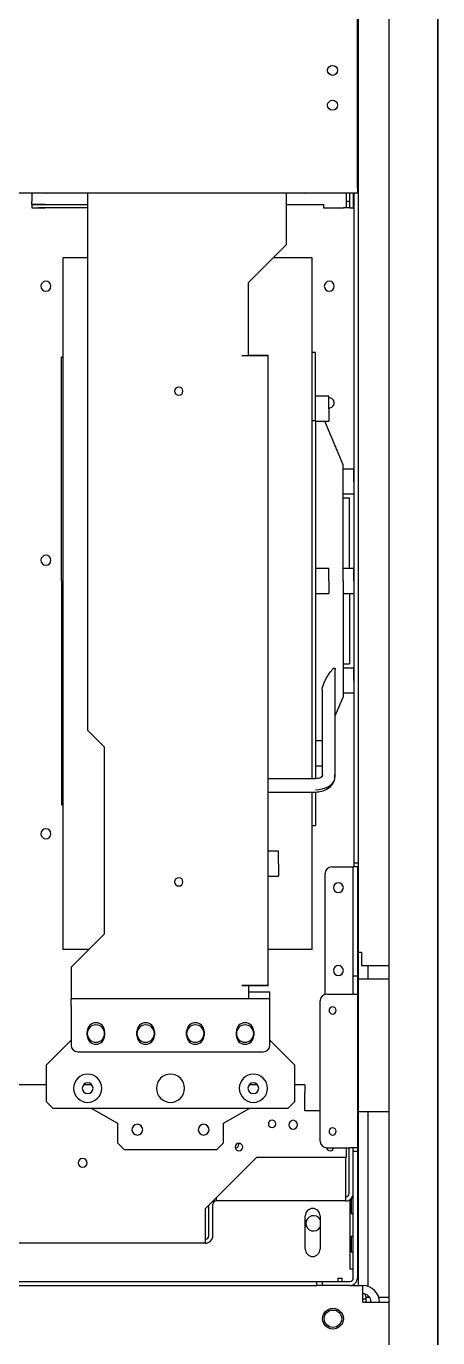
# Model space of a CAD drawing. Header units: inches. Extents: x 0 to 420, y 0 to 297.
# Drawn here: x 87.3 to 107.1, y 95.4 to 158.7 of the extents above; entities that cross this region are included whole.
import ezdxf

# ---------------------------------------------------------------- set-up
doc = ezdxf.new("R2010")
doc.units = ezdxf.units.IN
doc.layers.add('Default', color=7, linetype='Continuous')
doc.layers.add('DV1_Default', color=7, linetype='Continuous')

# ---------------------------------------------------------------- blocks, each defined once
blk = doc.blocks.new('SE')
at = {"layer": 'DV1_Default', "color": 7, "linetype": 'Continuous', "ltscale": 25.4}
for p, q in [((107.145, 238.772), (107.145, 63.492)), ((107.145, 63.492), (107.145, 238.772)), ((107.145, 63.492), (107.145, 238.772)), ((107.145, 238.772), (107.145, 63.492)), ((104.785, 232.692), (104.785, 69.572)), ((103.265, 157.409), (103.265, 161.499)), ((103.305, 160.732), (103.305, 118.308)), ((103.265, 157.353), (103.265, 157.409)), ((103.265, 150.892), (103.265, 157.353)), ((103.265, 150.652), (47.265, 150.652)), ((87.545, 150.652), (87.545, 150.252)), ((90.241, 150.652), (90.241, 124.732)), ((99.841, 148.172), (99.841, 150.652)), ((102.745, 150.252), (102.745, 150.652)), ((102.905, 149.932), (102.905, 150.652)), ((103.065, 150.652), (103.065, 149.932)), ((103.105, 118.308), (103.105, 150.652)), ((103.265, 150.892), (103.265, 150.652)), ((87.545, 150.092), (87.545, 150.252)), ((87.545, 150.092), (87.545, 149.932)), ((87.545, 150.092), (87.545, 150.092)), ((87.865, 150.092), (90.241, 150.092)), ((99.841, 150.092), (101.625, 150.092)), ((101.625, 150.092), (101.625, 149.932)), ((102.905, 150.252), (102.745, 150.252)), ((102.745, 149.932), (102.745, 150.252)), ((90.241, 149.932), (87.865, 149.932)), ((101.625, 149.932), (102.585, 149.932)), ((102.745, 149.932), (102.585, 149.932)), ((102.905, 149.932), (102.745, 149.932)), ((102.905, 149.932), (102.905, 149.932)), ((102.905, 149.932), (103.065, 149.932)), ((98.001, 146.332), (99.841, 148.172)), ((90.241, 147.532), (89.053, 147.532)), ((89.053, 136.732), (89.053, 147.532)), ((101.077, 147.532), (99.201, 147.532)), ((101.077, 136.732), (101.077, 147.532)), ((98.001, 142.812), (98.001, 146.332)), ((88.973, 131.932), (88.973, 142.732)), ((89.053, 142.732), (88.973, 142.732)), ((98.321, 142.812), (98.001, 142.812)), ((98.001, 142.812), (98.321, 142.812)), ((98.961, 142.812), (98.641, 142.812)), ((98.641, 142.812), (98.641, 142.812)), ((98.961, 112.412), (98.961, 142.812)), ((98.961, 142.812), (98.961, 142.812)), ((101.237, 142.957), (101.077, 142.957)), ((101.237, 139.659), (101.237, 142.957)), ((101.877, 140.846), (101.237, 140.846)), ((101.877, 140.246), (101.877, 140.846)), ((101.877, 140.246), (101.877, 139.646)), ((101.237, 139.659), (101.077, 139.659)), ((101.237, 139.659), (101.237, 122.387)), ((101.237, 139.646), (101.877, 139.646)), ((102.581, 137.532), (101.693, 139.646)), ((102.581, 131.932), (102.581, 137.532)), ((89.053, 135.614), (89.053, 136.732)), ((101.077, 135.614), (101.077, 136.732)), ((103.085, 137.332), (102.581, 137.332)), ((103.085, 136.732), (103.085, 137.332)), ((103.085, 136.732), (103.085, 136.132)), ((102.581, 136.132), (103.085, 136.132)), ((89.053, 129.532), (89.053, 135.614)), ((101.077, 129.532), (101.077, 135.614)), ((102.885, 135.932), (102.581, 135.932)), ((102.885, 132.532), (102.885, 135.932)), ((101.877, 132.532), (101.237, 132.532)), ((101.877, 131.932), (101.877, 132.532)), ((103.085, 132.532), (102.581, 132.532)), ((103.085, 131.932), (103.085, 132.532)), ((88.973, 131.932), (88.973, 121.132)), ((101.877, 131.932), (101.877, 131.332)), ((102.581, 131.932), (102.581, 126.332)), ((103.085, 131.932), (103.085, 131.332)), ((101.237, 131.332), (101.877, 131.332)), ((102.581, 131.332), (103.085, 131.332)), ((102.885, 131.332), (102.885, 127.932)), ((89.053, 114.148), (89.053, 129.532)), ((101.077, 122.387), (101.077, 129.532)), ((102.581, 127.932), (102.885, 127.932)), ((102.197, 122.485), (102.197, 127.673)), ((103.085, 127.732), (102.581, 127.732)), ((103.085, 127.132), (103.085, 127.732)), ((101.557, 126.676), (101.557, 122.485)), ((103.085, 127.132), (103.085, 126.532)), ((102.197, 125.418), (102.581, 126.332)), ((102.581, 126.532), (103.085, 126.532)), ((90.241, 124.732), (91.041, 123.932)), ((101.557, 124.218), (101.237, 124.218)), ((91.041, 123.932), (91.041, 114.892)), ((101.237, 123.018), (101.557, 123.018)), ((101.237, 122.387), (98.961, 122.387)), ((102.181, 122.371), (102.174, 122.574)), ((98.961, 121.747), (101.237, 121.747)), ((101.077, 114.148), (101.077, 121.747)), ((101.237, 121.724), (101.237, 120.132)), ((88.973, 121.132), (89.053, 121.132)), ((101.077, 120.132), (101.237, 120.132)), ((99.453, 118.886), (98.961, 118.886)), ((99.453, 118.286), (99.453, 118.886)), ((99.453, 118.286), (99.453, 117.686)), ((101.705, 111.98), (101.705, 117.812)), ((102.025, 118.132), (102.905, 118.132)), ((102.905, 118.132), (103.065, 118.132)), ((103.065, 112.867), (103.065, 118.132)), ((103.265, 118.132), (103.065, 118.132)), ((103.105, 118.132), (103.105, 118.308)), ((103.305, 118.308), (103.105, 118.308)), ((103.265, 118.132), (103.265, 112.867)), ((103.265, 118.132), (103.305, 118.132)), ((103.305, 118.308), (103.305, 118.132)), ((103.305, 118.132), (103.305, 112.732)), ((98.961, 117.686), (99.453, 117.686)), ((91.041, 114.892), (89.441, 113.292)), ((89.441, 113.292), (91.041, 114.892)), ((90.297, 114.148), (89.053, 114.148)), ((101.077, 114.148), (98.961, 114.148)), ((103.305, 114.012), (103.465, 114.012)), ((103.465, 114.012), (103.465, 113.372)), ((103.465, 113.372), (103.785, 113.372)), ((103.785, 113.372), (103.972, 113.372)), ((103.785, 112.732), (103.785, 113.372)), ((103.972, 113.372), (104.157, 113.372)), ((104.157, 113.372), (104.61, 113.372)), ((104.61, 113.372), (104.785, 113.372)), ((89.441, 113.292), (89.441, 112.412)), ((89.441, 113.292), (89.441, 113.292)), ((103.065, 112.166), (103.065, 112.867)), ((103.265, 112.867), (103.065, 112.867)), ((103.265, 112.867), (103.265, 112.166)), ((103.305, 112.732), (103.945, 112.732)), ((103.305, 112.732), (103.305, 106.332)), ((103.945, 112.732), (104.785, 112.732)), ((89.441, 112.412), (89.441, 111.772)), ((98.001, 112.412), (98.321, 112.412)), ((98.001, 112.412), (98.001, 111.772)), ((99.041, 112.092), (98.001, 112.092)), ((99.041, 112.092), (98.001, 112.092)), ((99.041, 111.772), (99.041, 112.092)), ((99.041, 112.092), (99.041, 112.092)), ((103.065, 111.99), (103.065, 112.166)), ((103.265, 112.166), (103.265, 111.99)), ((98.001, 111.772), (89.441, 111.772)), ((89.441, 111.452), (89.441, 111.772)), ((89.441, 111.452), (89.441, 109.532)), ((99.041, 111.772), (98.001, 111.772)), ((99.041, 111.452), (99.041, 111.772)), ((99.041, 109.532), (99.041, 111.452)), ((101.465, 104.902), (101.465, 111.67)), ((101.785, 111.99), (102.905, 111.99)), ((102.905, 111.99), (103.265, 111.99)), ((103.265, 111.99), (103.265, 104.582)), ((90.221, 109.992), (90.221, 110.192)), ((91.061, 110.192), (91.061, 109.992)), ((92.621, 109.992), (92.621, 110.192)), ((93.461, 110.192), (93.461, 109.992)), ((95.021, 109.992), (95.021, 110.192)), ((95.861, 110.192), (95.861, 109.992)), ((97.421, 109.992), (97.421, 110.192)), ((98.261, 110.192), (98.261, 109.992)), ((88.241, 108.572), (89.441, 109.772)), ((89.441, 109.772), (88.241, 108.572)), ((99.041, 109.772), (100.241, 108.572)), ((100.241, 108.572), (99.041, 109.772)), ((89.761, 109.212), (98.721, 109.212)), ((88.241, 108.572), (88.241, 106.812)), ((88.241, 108.572), (88.241, 108.572)), ((100.241, 108.572), (100.241, 108.572)), ((100.241, 106.812), (100.241, 108.572)), ((103.305, 108.332), (103.265, 108.332)), ((88.241, 107.612), (84.161, 107.612)), ((90.446, 107.612), (90.036, 107.612)), ((98.446, 107.612), (98.036, 107.612)), ((100.725, 107.612), (100.241, 107.612)), ((100.725, 107.612), (100.725, 107.252)), ((103.265, 108.172), (103.265, 108.156)), ((103.305, 108.172), (103.265, 108.172)), ((89.561, 107.452), (89.561, 107.452)), ((90.921, 107.452), (90.921, 107.452)), ((93.561, 107.452), (93.561, 107.452)), ((94.921, 107.452), (94.921, 107.452)), ((97.561, 107.452), (97.561, 107.452)), ((98.921, 107.452), (98.921, 107.452)), ((100.725, 106.356), (100.725, 107.252)), ((103.305, 107.548), (103.265, 107.548)), ((88.241, 106.812), (88.561, 106.492)), ((88.561, 106.492), (99.921, 106.492)), ((90.411, 106.492), (91.681, 105.759)), ((96.801, 105.759), (98.071, 106.492)), ((99.921, 106.492), (100.241, 106.812)), ((101.465, 106.356), (100.725, 106.356)), ((103.305, 106.332), (103.305, 98.716)), ((103.305, 106.332), (103.945, 106.332)), ((103.785, 97.889), (103.785, 106.332)), ((103.945, 106.332), (104.785, 106.332)), ((91.681, 105.759), (91.681, 104.812)), ((96.801, 104.812), (96.801, 105.759)), ((92.381, 105.452), (92.381, 105.452)), ((92.901, 105.452), (92.901, 105.452)), ((95.581, 105.452), (95.581, 105.452)), ((96.101, 105.452), (96.101, 105.452)), ((91.681, 104.812), (92.001, 104.492)), ((92.001, 104.492), (96.481, 104.492)), ((96.481, 104.492), (96.801, 104.812)), ((101.785, 104.582), (102.905, 104.582)), ((102.745, 104.132), (102.745, 104.582)), ((102.865, 102.372), (102.865, 104.582)), ((103.265, 104.582), (102.905, 104.582)), ((103.065, 104.406), (103.065, 104.582)), ((103.265, 104.582), (103.265, 104.406)), ((95.925, 101.652), (98.405, 104.132)), ((98.405, 104.132), (102.745, 104.132)), ((102.705, 102.372), (102.705, 104.132)), ((103.065, 104.086), (103.065, 104.406)), ((103.265, 104.406), (103.065, 104.406)), ((103.065, 98.292), (103.065, 104.086)), ((103.265, 104.406), (103.265, 104.086)), ((103.265, 104.086), (103.265, 98.292)), ((96.445, 102.172), (96.445, 102.012)), ((102.705, 102.012), (96.445, 102.012)), ((102.705, 102.012), (102.705, 102.372)), ((102.905, 102.073), (102.905, 98.732)), ((102.969, 102.144), (102.969, 101.4)), ((103.065, 102.144), (102.969, 102.144)), ((95.925, 100.332), (95.925, 101.652)), ((96.085, 100.332), (96.085, 101.812)), ((96.285, 100.332), (96.285, 101.852)), ((100.745, 99.692), (100.745, 101.292)), ((101.465, 101.292), (101.465, 99.692)), ((102.969, 101.4), (103.065, 101.4)), ((95.925, 99.972), (95.925, 100.332)), ((102.969, 100.304), (102.969, 99.56)), ((103.065, 100.304), (102.969, 100.304)), ((95.925, 99.972), (74.713, 99.972)), ((102.969, 99.56), (103.065, 99.56)), ((56.361, 98.132), (101.305, 98.132)), ((101.305, 98.132), (101.585, 98.132)), ((101.305, 97.932), (101.305, 98.132)), ((101.585, 98.132), (101.905, 98.132)), ((101.585, 97.932), (101.585, 98.132)), ((101.905, 98.132), (102.905, 98.132)), ((102.329, 98.292), (102.505, 98.292)), ((102.329, 98.132), (102.329, 98.292)), ((102.505, 98.292), (102.505, 98.132)), ((102.905, 98.732), (103.01, 98.732)), ((103.018, 98.732), (103.01, 98.732)), ((103.018, 98.732), (103.065, 98.732)), ((103.305, 98.716), (103.265, 98.716)), ((103.305, 98.716), (103.305, 97.932)), ((48.985, 97.932), (101.305, 97.932)), ((101.585, 97.932), (101.305, 97.932)), ((101.905, 97.932), (101.585, 97.932)), ((102.905, 97.932), (101.905, 97.932)), ((102.905, 97.932), (103.525, 97.932)), ((103.105, 97.932), (103.105, 97.993)), ((103.525, 97.132), (103.525, 97.932)), ((103.525, 97.292), (103.685, 97.292)), ((103.525, 97.132), (104.785, 97.132)), ((103.68, 97.372), (103.785, 97.372)), ((103.685, 97.132), (103.685, 97.292)), ((103.685, 97.292), (103.685, 97.292)), ((103.785, 97.372), (103.785, 97.436)), ((103.785, 97.372), (103.845, 97.372)), ((104.288, 97.372), (104.61, 97.372)), ((104.61, 97.372), (104.785, 97.372)), ((102.213, 96.732), (101.957, 96.732))]:
    blk.add_line(p, q, dxfattribs=at)
for centre, radius in [((102.065, 156.572), 0.24), ((102.065, 154.892), 0.24), ((102.085, 96.332), 0.5), ((102.085, 96.332), 0.42)]:
    blk.add_circle(centre, radius, dxfattribs=at)
for centre, radius, start, end in [((88.225, 150.972), 0.32, 268.78209, 271.21791), ((88.225, 150.972), 0.32, 268.77398, 271.22602), ((100.745, 150.972), 0.32, 268.78209, 271.21791), ((100.745, 150.972), 0.32, 268.77398, 271.22602), ((88.225, 146.156), 0.24, 0, 180), ((101.905, 146.156), 0.24, 0, 180), ((88.225, 146.156), 0.24, 180, 360), ((101.905, 146.156), 0.24, 180, 360), ((94.641, 141.092), 0.2, 0, 180), ((94.641, 141.092), 0.2, 180, 360), ((94.641, 141.092), 0.2, 180, 360), ((101.905, 140.532), 0.24, 0, 96.69977), ((101.905, 140.532), 0.24, 263.30023, 360), ((88.225, 132.932), 0.24, 0, 180), ((88.225, 132.932), 0.24, 180, 360), ((88.225, 119.732), 0.24, 0, 180), ((88.225, 119.732), 0.24, 180, 360), ((102.025, 117.812), 0.32, 90, 180), ((94.641, 117.412), 0.2, 0, 180), ((94.641, 117.412), 0.2, 180, 360), ((94.641, 117.412), 0.2, 180, 360), ((102.345, 117.132), 0.24, 0, 180), ((102.345, 117.132), 0.24, 180, 360), ((102.345, 113.132), 0.24, 0, 180), ((102.345, 113.132), 0.24, 180, 360), ((101.785, 111.67), 0.32, 90, 180), ((102.065, 111.206), 0.172, 90, 270), ((102.065, 111.206), 0.172, 270, 90), ((90.641, 110.192), 0.42, 0, 180), ((90.641, 110.092), 0.42, 0, 180), ((93.041, 110.192), 0.42, 0, 180), ((93.041, 110.092), 0.42, 0, 180), ((95.441, 110.192), 0.42, 0, 180), ((95.441, 110.092), 0.42, 0, 180), ((97.841, 110.192), 0.42, 0, 180), ((97.841, 110.092), 0.42, 0, 180), ((89.761, 109.532), 0.32, 180, 270), ((90.641, 110.092), 0.42, 180, 360), ((90.641, 110.092), 0.42, 180, 360), ((90.641, 109.992), 0.42, 180, 360), ((90.641, 109.992), 0.42, 180, 360), ((93.041, 110.092), 0.42, 180, 360), ((93.041, 110.092), 0.42, 180, 360), ((93.041, 109.992), 0.42, 180, 360), ((93.041, 109.992), 0.42, 180, 360), ((95.441, 110.092), 0.42, 180, 360), ((95.441, 110.092), 0.42, 180, 360), ((95.441, 109.992), 0.42, 180, 360), ((95.441, 109.992), 0.42, 180, 360), ((97.841, 110.092), 0.42, 180, 360), ((97.841, 110.092), 0.42, 180, 360), ((97.841, 109.992), 0.42, 180, 360), ((97.841, 109.992), 0.42, 180, 360), ((98.721, 109.532), 0.32, 270, 360), ((90.241, 107.452), 0.68, 0, 180), ((90.241, 107.452), 0.26, 0, 180), ((94.241, 107.452), 0.68, 0, 180), ((98.241, 107.452), 0.68, 0, 180), ((98.241, 107.452), 0.26, 0, 180), ((90.241, 107.452), 0.68, 180, 360), ((90.241, 107.452), 0.68, 180, 360), ((90.241, 107.452), 0.26, 180, 360), ((90.241, 107.452), 0.26, 180, 360), ((94.241, 107.452), 0.68, 180, 360), ((94.241, 107.452), 0.68, 180, 360), ((98.241, 107.452), 0.68, 180, 360), ((98.241, 107.452), 0.68, 180, 360), ((98.241, 107.452), 0.26, 180, 360), ((98.241, 107.452), 0.26, 180, 360), ((92.641, 105.452), 0.26, 0, 180), ((95.841, 105.452), 0.26, 0, 180), ((99.145, 105.732), 0.18, 0, 180), ((99.145, 105.732), 0.18, 180, 360), ((100.161, 105.692), 0.212, 0, 180), ((92.641, 105.452), 0.26, 180, 360), ((92.641, 105.452), 0.26, 180, 360), ((95.841, 105.452), 0.26, 180, 360), ((95.841, 105.452), 0.26, 180, 360), ((100.161, 105.692), 0.212, 180, 360), ((102.065, 105.366), 0.172, 90, 270), ((102.065, 105.366), 0.172, 270, 90), ((97.545, 104.612), 0.18, 0, 180), ((97.545, 104.612), 0.18, 180, 360), ((97.365, 104.732), 0.168, 272.21169, 360), ((97.365, 104.732), 0.168, 0, 20.40816), ((101.785, 104.902), 0.32, 180, 270), ((101.945, 104.612), 0.18, 189.43598, 350.40832), ((90.001, 103.852), 0.212, 0, 180), ((90.001, 103.852), 0.212, 180, 360), ((96.445, 101.852), 0.16, 90, 180), ((102.705, 102.372), 0.16, 270, 360), ((102.705, 102.372), 0.36, 270, 317.16657), ((102.705, 102.372), 0.36, 320.70352, 360), ((101.105, 101.292), 0.36, 0, 180), ((101.145, 100.932), 0.368, 29.59185, 330.40815), ((95.925, 100.332), 0.16, 270, 360), ((95.925, 100.332), 0.36, 270, 360), ((101.105, 99.692), 0.36, 180, 360), ((102.905, 98.292), 0.36, 270, 360), ((102.905, 98.292), 0.16, 270, 360), ((103.525, 97.132), 0.8, 0, 90), ((103.525, 97.132), 0.4, 0, 90), ((103.045, 97.292), 0.64, 0, 20.2415)]:
    blk.add_arc(centre, radius, start, end, dxfattribs=at)
for centre, major_axis in [((87.865, 150.092), (-0.32, 0)), ((98.321, 142.812), (0.32, 0)), ((98.321, 112.412), (0.64, 0))]:
    blk.add_ellipse(centre, major_axis=major_axis, ratio=0.000006, dxfattribs=at)
for centre, major_axis, ratio, start_param, end_param in [((87.865, 149.932), (0.32, 0), 0.000006, 3.141593, 6.283185), ((98.321, 142.812), (-0.64, 0), 0.000006, 0, 3.141593), ((101.237, 122.485), (0.96, 0), 0.653827, 4.712389, 6.10928), ((101.877, 122.485), (-0.32, 0), 0.756644, 5.897975, 6.283185), ((101.877, 122.485), (-0.32, 0), 0.756644, 3.141593, 3.51693)]:
    blk.add_ellipse(centre, major_axis=major_axis, ratio=ratio, start_param=start_param, end_param=end_param, dxfattribs=at)
for points, knots in [([(101.557, 126.676), (101.557, 126.683), (101.557, 126.698), (101.561, 126.723), (101.567, 126.756), (101.578, 126.797), (101.598, 126.862), (101.628, 126.943), (101.667, 127.035), (101.71, 127.125), (101.756, 127.215), (101.806, 127.306), (101.86, 127.397), (101.919, 127.486), (101.978, 127.567), (102.034, 127.635), (102.084, 127.686), (102.126, 127.719), (102.161, 127.733), (102.184, 127.726), (102.194, 127.705), (102.196, 127.688), (102.197, 127.678), (102.197, 127.673)], [0, 0, 0, 0, 0.013967, 0.028447, 0.043978, 0.068189, 0.095936, 0.152672, 0.210212, 0.270303, 0.334496, 0.403723, 0.478765, 0.559604, 0.642287, 0.721099, 0.791609, 0.852872, 0.906266, 0.955012, 0.977617, 0.988938, 1, 1, 1, 1]), ([(101.579, 122.574), (101.58, 122.552), (101.579, 122.512), (101.51, 122.444), (101.388, 122.396), (101.293, 122.39), (101.237, 122.387)], [0, 0, 0, 0, 0.222714, 0.473934, 0.73905, 1, 1, 1, 1]), ([(101.237, 121.747), (101.343, 121.755), (101.537, 121.773), (101.843, 121.906), (102.083, 122.116), (102.148, 122.278), (102.181, 122.371)], [0, 0, 0, 0, 0.225577, 0.478975, 0.743673, 1, 1, 1, 1])]:
    blk.add_open_spline(points, degree=3, knots=knots, dxfattribs=at)

msp = doc.modelspace()

# ---------------------------------------------------------------- block references
at = {"layer": 'Default'}
msp.add_blockref('SE', (0, 0), dxfattribs=at)

doc.saveas('drawing.dxf')
